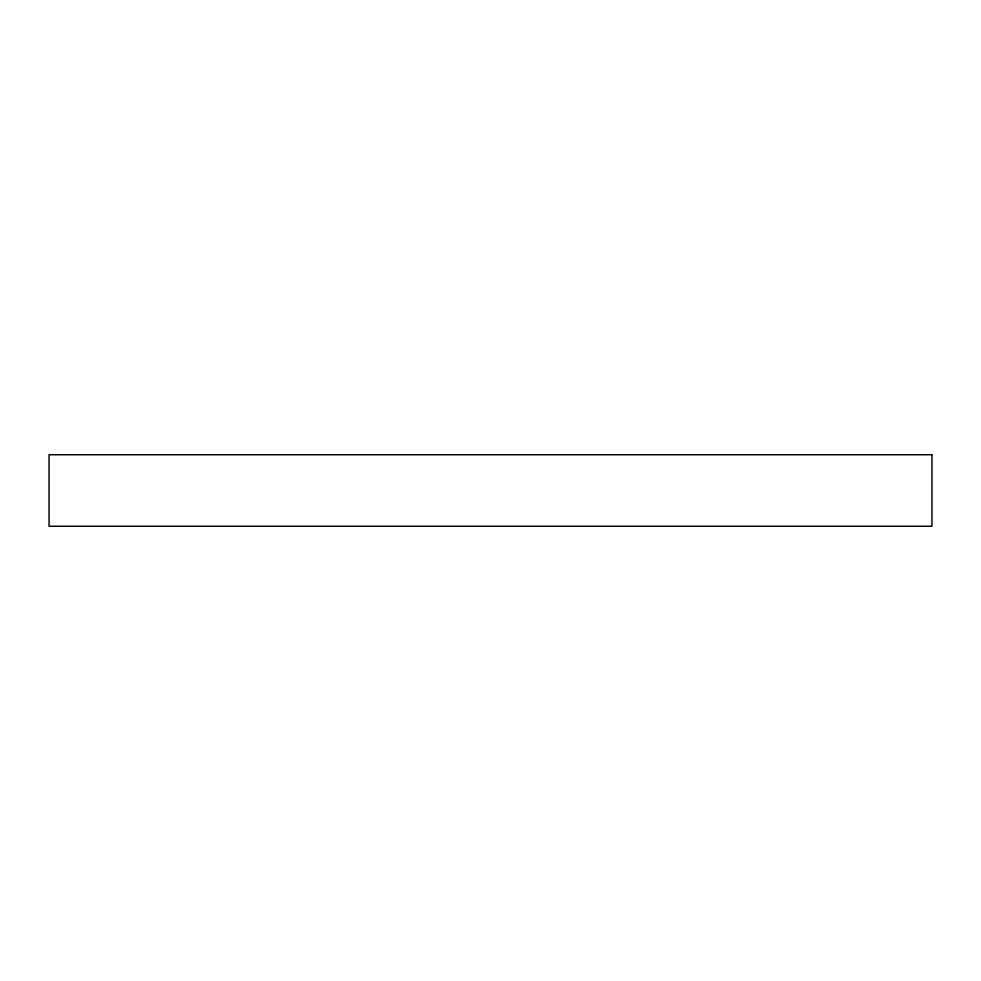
<?xml version="1.0" encoding="UTF-8"?>
<svg xmlns="http://www.w3.org/2000/svg" width="981" height="981" viewBox="0 0 981 981"><rect width="100%" height="100%" fill="white"/><g stroke="black" fill="none" stroke-linecap="round" stroke-linejoin="round"><path stroke-width="1.47" d="M931.95 454.743L49.05 454.743L49.05 526.257L931.95 526.257L931.95 454.743"/></g></svg>
